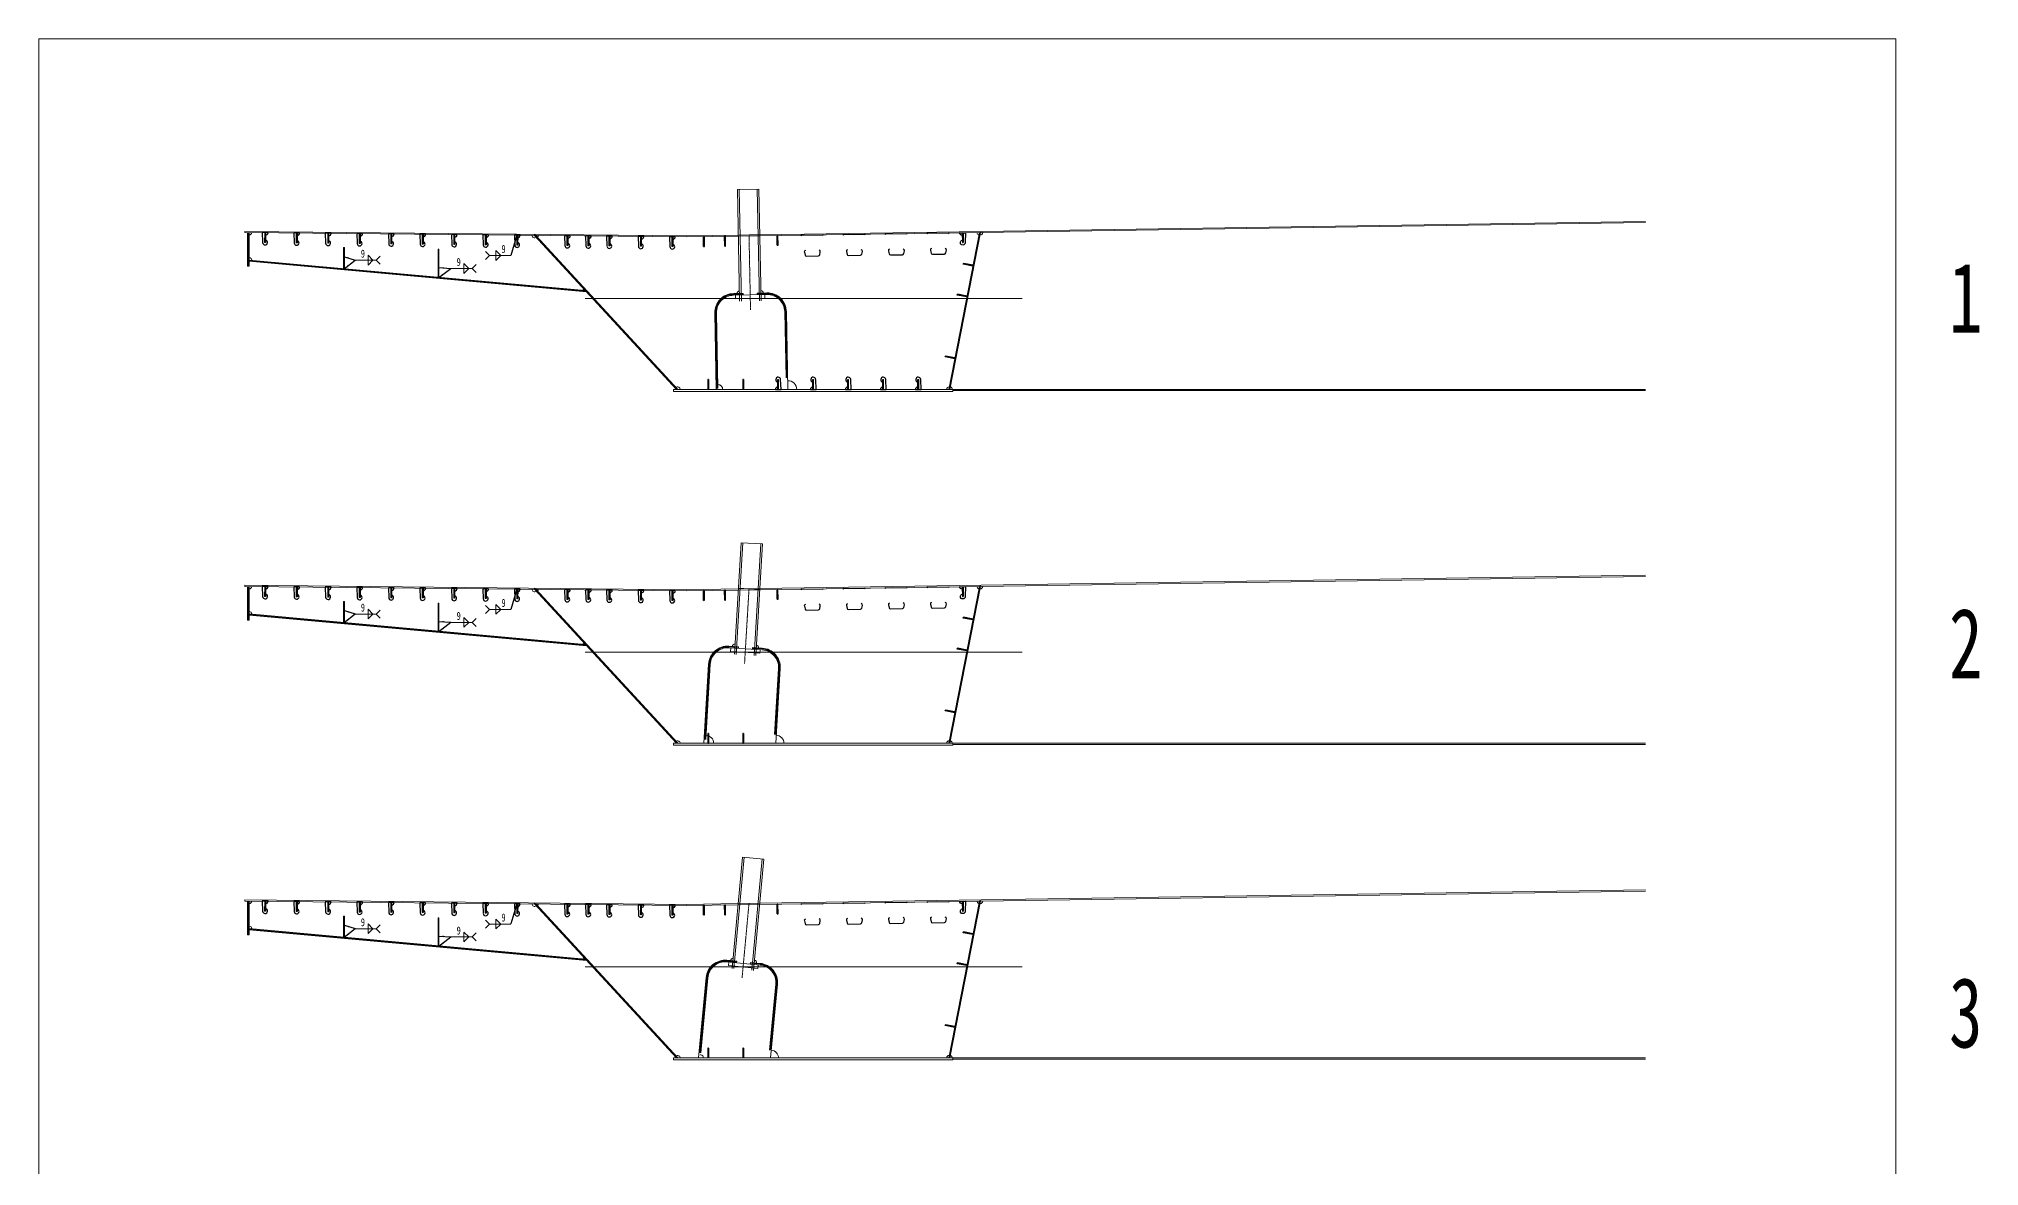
# Model space of a CAD drawing. Header units: millimetres. Extents: x 44597 to 300567, y -113054 to 73044.
# Drawn here: x 117247 to 144957, y 56938 to 73044 of the extents above; entities that cross this region are included whole.
import ezdxf
from ezdxf.enums import TextEntityAlignment as Align

# ---------------------------------------------------------------- set-up
doc = ezdxf.new("R2010")
doc.units = ezdxf.units.MM
doc.linetypes.add('CENTER2', pattern=[28.575, 19.05, -3.175, 3.175, -3.175])
doc.layers.get('Defpoints').update_dxf_attribs({"color": 8})
for name, color, linetype, lineweight in [('Dim', 4, 'Continuous', 15), ('中心线', 2, 'CENTER2', 15), ('标注线及字体', 2, 'Continuous', 15), ('细实线', 4, 'Continuous', 15), ('钢板粗线', 1, 'Continuous', 25), ('钢板细线', 6, 'Continuous', 15)]:
    doc.layers.add(name, color=color, linetype=linetype, lineweight=lineweight)
doc.layers.add('Text', color=4, linetype='Continuous')
doc.styles.add('111', font='', dxfattribs={"width": 0.7})
doc.styles.add('SMEDI', font='', dxfattribs={"width": 0.75})
doc.styles.get("Standard").update_dxf_attribs({"font": ''})
doc.styles.get('111').set_extended_font_data('仿宋_GB2312')
doc.styles.get('SMEDI').set_extended_font_data('仿宋_GB2312')
doc.styles.get('Standard').set_extended_font_data('仿宋_GB2312')
doc.dimstyles.new('200', dxfattribs={"dimscale": 0, "dimtxt": 2.5, "dimasz": 1, "dimexe": 1, "dimexo": 1, "dimgap": 0.6, "dimtad": 1, "dimdec": 0, "dimdsep": 46, "dimtxsty": '111', "dimblk": 'OBLIQUE', "dimcen": 0, "dimclrd": 4, "dimclre": 4, "dimclrt": 4, "dimadec": 1, "dimazin": 2, "dimtfac": 1, "dimtdec": 0, "dimtix": 1, "dimtmove": 2, "dimatfit": 3, "dimfxl": 4, "dimfxlon": 1, "dimtolj": 1, "dimlwd": -1, "dimlwe": -1, "dimarcsym": 0})
doc.dimstyles.new('MSteel_1.0_1.0', dxfattribs={"dimtxt": 3, "dimasz": 1.2, "dimexe": 1, "dimexo": 1, "dimgap": 1, "dimtad": 3, "dimtoh": 1, "dimdec": 0, "dimzin": 0, "dimdsep": 46, "dimtxsty": 'Standard', "dimblk": 'ARCHTICK', "dimcen": 0.09, "dimclrd": 3, "dimclre": 3, "dimadec": 0, "dimazin": 0, "dimtfac": 1, "dimtdec": 4, "dimtofl": 0, "dimtmove": 0, "dimatfit": 3, "dimfxl": 1, "dimtolj": 1, "dimtzin": 0, "dimarcsym": 0})

# ---------------------------------------------------------------- blocks, each defined once
blk = doc.blocks.new('U型肋1')
at = {"layer": 'Defpoints'}
blk.add_line((-160, 0), (160, 0), dxfattribs=at)
at = {"layer": '钢板粗线', "color": 6}
for p, q in [((148, -10), (160, 0)), ((-148, -10), (-160, 0))]:
    blk.add_line(p, q, dxfattribs=at)
blk.add_lwpolyline([(-99, -220, 0.414266), (-114, -245), (-104, -285, 0.348876), (-85, -300), (85, -300, 0.348876), (104, -285), (114, -245, 0.414091), (99, -220, 0.414091)], format="xyb", dxfattribs=at)
blk = doc.blocks.new('12-140加劲 有过焊孔')
at = {"layer": 'Defpoints'}
blk.add_line((0, 0), (0, 140), dxfattribs=at)
at = {"layer": '钢板粗线', "color": 7}
for p, q in [((-6, 0), (-6, 140)), ((-6, 140), (6, 140)), ((6, 0), (6, 140)), ((41, 0), (35, 141)), ((-41, 0), (41, 0))]:
    blk.add_line(p, q, dxfattribs=at)
for centre, start, end in [((-6, 0), 90, 180), ((0, 140), 2.441, 260.1291)]:
    blk.add_arc(centre, 35, start, end, dxfattribs=at)
blk = doc.blocks.new('14-160加劲 无过焊孔')
at = {"layer": 'Defpoints'}
blk.add_line((38609, 32077), (38609, 32217), dxfattribs=at)
at = {"layer": '钢板粗线', "color": 7}
for p, q in [((38603, 32077), (38603, 32217)), ((38603, 32217), (38615, 32217)), ((38615, 32077), (38615, 32217)), ((38603, 32077), (38615, 32077))]:
    blk.add_line(p, q, dxfattribs=at)
blk = doc.blocks.new('_ArchTick')
at = {"color": 0, "linetype": 'ByBlock', "const_width": 0.15}
blk.add_lwpolyline([(-0.5, -0.5), (0.5, 0.5)], dxfattribs=at)
blk = doc.blocks.new('角焊缝1')
at = {"layer": 'Dim'}
blk.add_line((-3101.17, 370.22), (-3106.48, 370.22), dxfattribs=at)
blk.add_lwpolyline([(-3107.48, 369.22), (-3106.48, 370.22), (-3107.48, 371.22)], dxfattribs=at)
blk.add_lwpolyline([(-3104.91, 371.45), (-3104.91, 368.99), (-3103.68, 370.22)], close=True, dxfattribs=at)
blk = doc.blocks.new('角焊缝2')
at = {"layer": 'Dim'}
blk.add_line((-3138.01, 370.22), (-3132.7, 370.22), dxfattribs=at)
blk.add_lwpolyline([(-3134.75, 371.45), (-3134.75, 368.99), (-3133.52, 370.22)], close=True, dxfattribs=at)
blk.add_lwpolyline([(-3131.7, 369.22), (-3132.7, 370.22), (-3131.7, 371.22)], dxfattribs=at)
blk = doc.blocks.new('12-140加劲 无过焊孔')
at = {"layer": 'Defpoints'}
blk.add_line((38947, 32077), (38947, 32217), dxfattribs=at)
at = {"layer": '钢板粗线', "color": 7}
for p, q in [((38941, 32077), (38941, 32217)), ((38941, 32217), (38953, 32217)), ((38953, 32077), (38953, 32217)), ((38941, 32077), (38953, 32077))]:
    blk.add_line(p, q, dxfattribs=at)
blk = doc.blocks.new('_Oblique')
at = {"color": 0, "linetype": 'ByBlock', "lineweight": -2}
blk.add_line((-0.5, -0.5), (0.5, 0.5), dxfattribs=at)
blk = doc.blocks.new('*D627')
at = {"layer": 'Defpoints', "color": 0, "transparency": 16777216}
for p in [(126923, 69126), (126311, 68035), (126945, 68051), (127006, 68068), (130301, 68035)]:
    blk.add_point(p, dxfattribs=at)
at = {"layer": '细实线', "color": 4, "transparency": 16777216}
blk.add_arc((126945, 68035), 68.9, 0, 91.1361, dxfattribs=at)
for p, rotation in [((126944, 68104), 181.1360999999968), ((127014, 68035), 270)]:
    blk.add_blockref('_Oblique', p, dxfattribs=dict(at, rotation=rotation))
at = {"layer": '细实线', "color": 4, "transparency": 16777216, "insert": (126995, 68086), "char_height": 2.5, "attachment_point": 5, "rotation": 315.568, "style": '111'}
blk.add_mtext('\\A1;91.1%%d', dxfattribs=at)
blk = doc.blocks.new('*D628')
at = {"layer": 'Defpoints', "color": 0, "transparency": 16777216}
for p in [(126836, 64109), (126311, 62979), (126772, 63036), (126873, 63030), (130301, 62979)]:
    blk.add_point(p, dxfattribs=at)
at = {"layer": '细实线', "color": 4, "transparency": 16777216}
blk.add_arc((126768, 62979), 116, 0, 86.5739, dxfattribs=at)
for p, rotation in [((126775, 63095), 176.5738600000028), ((126885, 62979), 270)]:
    blk.add_blockref('_Oblique', p, dxfattribs=dict(at, rotation=rotation))
at = {"layer": '细实线', "color": 4, "transparency": 16777216, "insert": (126854, 63060), "char_height": 2.5, "attachment_point": 5, "rotation": 313.2869, "style": '111'}
blk.add_mtext('\\A1;86.6%%d', dxfattribs=at)
blk = doc.blocks.new('*D629')
at = {"layer": 'Defpoints', "color": 0, "transparency": 16777216}
for p in [(126800, 59630), (126311, 58484), (126700, 58560), (126732, 58510), (130301, 58484)]:
    blk.add_point(p, dxfattribs=at)
at = {"layer": '细实线', "color": 4, "transparency": 16777216}
blk.add_line((126698, 58535), (126698, 58530), dxfattribs=at)
blk.add_arc((126693, 58484), 46.7, 0, 84.6704, dxfattribs=at)
for p, rotation in [((126698, 58531), 174.6703700000038), ((126740, 58484), 270)]:
    blk.add_blockref('_Oblique', p, dxfattribs=dict(at, rotation=rotation))
at = {"layer": '细实线', "color": 4, "transparency": 16777216, "insert": (126729, 58517), "char_height": 2.5, "attachment_point": 5, "rotation": 312.3352, "style": '111'}
blk.add_mtext('\\A1;84.7%%d', dxfattribs=at)
blk = doc.blocks.new('*D822')
at = {"layer": 'Defpoints', "color": 0, "transparency": 16777216}
for p in [(127923, 69146), (126311, 68035), (127945, 68035), (128031, 68126), (130301, 68035)]:
    blk.add_point(p, dxfattribs=at)
at = {"layer": '细实线', "color": 4, "transparency": 16777216}
blk.add_arc((127945, 68035), 125, 0, 91.1361, dxfattribs=at)
for p, rotation in [((127943, 68160), 181.1360999999968), ((128070, 68035), 270)]:
    blk.add_blockref('_Oblique', p, dxfattribs=dict(at, rotation=rotation))
at = {"layer": '细实线', "color": 4, "transparency": 16777216, "insert": (128034, 68126), "char_height": 2.5, "attachment_point": 5, "rotation": 315.568, "style": '111'}
blk.add_mtext('\\A1;91.1%%d', dxfattribs=at)
blk = doc.blocks.new('*D823')
at = {"layer": 'Defpoints', "color": 0, "transparency": 16777216}
for p in [(127834, 64049), (126311, 62979), (127770, 62979), (127869, 63043), (130301, 62979)]:
    blk.add_point(p, dxfattribs=at)
at = {"layer": '细实线', "color": 4, "transparency": 16777216}
blk.add_arc((127770, 62979), 118, 0, 86.5739, dxfattribs=at)
for p, rotation in [((127777, 63097), 176.5738600000041), ((127888, 62979), 270)]:
    blk.add_blockref('_Oblique', p, dxfattribs=dict(at, rotation=rotation))
at = {"layer": '细实线', "color": 4, "transparency": 16777216, "insert": (127857, 63061), "char_height": 2.5, "attachment_point": 5, "rotation": 313.2869, "style": '111'}
blk.add_mtext('\\A1;86.6%%d', dxfattribs=at)
blk = doc.blocks.new('*D824')
at = {"layer": 'Defpoints', "color": 0, "transparency": 16777216}
for p in [(127796, 59537), (126311, 58484), (127698, 58484), (127798, 58534), (130301, 58484)]:
    blk.add_point(p, dxfattribs=at)
at = {"layer": '细实线', "color": 4, "transparency": 16777216}
blk.add_arc((127698, 58484), 112, 0, 84.6704, dxfattribs=at)
for p, rotation in [((127708, 58596), 174.6703700000025), ((127810, 58484), 270)]:
    blk.add_blockref('_Oblique', p, dxfattribs=dict(at, rotation=rotation))
at = {"layer": '细实线', "color": 4, "transparency": 16777216, "insert": (127782, 58561), "char_height": 2.5, "attachment_point": 5, "rotation": 312.3352, "style": '111'}
blk.add_mtext('\\A1;84.7%%d', dxfattribs=at)

msp = doc.modelspace()

# ---------------------------------------------------------------- linework, layer by layer
at = {"layer": 'Defpoints'}
for p, q in [((120239.9, 70276.5), (120239.9, 69796.5)), ((124319.6, 70251.7), (126361.1, 68035.4)), ((130689.9, 70292.9), (130251.1, 68035.4)), ((120239.9, 69876.9), (125059.7, 69437.9)), ((121604.6, 69760.6), (121604.6, 70060.6)), ((122954.6, 69637.7), (122954.6, 70037.7)), ((126911.5, 69125.6), (126932.8, 68049.1)), ((127911.3, 69145.4), (127930, 68201.3)), ((120239.9, 65220.4), (120239.9, 64740.4)), ((124319.6, 65195.5), (126361.1, 62979.3)), ((130689.9, 65236.8), (130251.1, 62979.3)), ((121604.6, 64704.5), (121604.6, 65004.5)), ((122954.6, 64581.5), (122954.6, 64981.5)), ((120239.9, 64820.8), (125059.7, 64381.8)), ((126824, 64109.6), (126759.6, 63034.8)), ((127822.2, 64049.8), (127765.7, 63107.2)), ((120239.9, 60725.2), (120239.9, 60245.2)), ((124319.6, 60700.4), (126361.1, 58484.1)), ((130689.9, 60741.6), (130251.1, 58484.1)), ((121604.6, 60209.3), (121604.6, 60509.3)), ((122954.6, 60086.4), (122954.6, 60486.4)), ((120239.9, 60325.6), (125059.7, 59886.6)), ((126788.3, 59631.4), (126688.3, 58559.4)), ((127783.9, 59538.6), (127696.2, 58598.4))]:
    msp.add_line(p, q, dxfattribs=at)
at = {"layer": 'Defpoints', "elevation": 0}
for points in [[(127307.2, 69395.5), (127168.2, 69392.7, 0.4142136), (126911.5, 69125.6)], [(127911.3, 69145.4, 0.4142136), (127644.1, 69402.1), (127505.1, 69399.4)]]:
    msp.add_lwpolyline(points, format="xyb", dxfattribs=at)
at = {"layer": 'Defpoints'}
for points in [[(127239.9, 64347.1), (127101.2, 64355.4, 0.4142136), (126824, 64109.6)], [(127822.2, 64049.8, 0.4142136), (127576.3, 64327), (127437.6, 64335.3)], [(127211.9, 59855.1), (127073.5, 59868, 0.4142136), (126788.3, 59631.4)], [(127783.9, 59538.6, 0.4142136), (127547.4, 59823.8), (127409, 59836.7)]]:
    msp.add_lwpolyline(points, format="xyb", dxfattribs=at)
at = {"layer": 'Dim', "color": 8}
for p, q in [((127541.4, 70229.7), (127233.1, 70225.1)), ((127235.2, 70241.1), (127543.5, 70245.7)), ((127541.4, 65173.6), (127233.1, 65169)), ((127235.2, 65185), (127543.5, 65189.6)), ((127235.2, 60689.8), (127543.5, 60694.4)), ((127541.4, 60678.4), (127233.1, 60673.8))]:
    msp.add_line(p, q, dxfattribs=at)
at = {"layer": '中心线', "ltscale": 0.6}
for p, q in [((127410.6, 69173.9), (127389.4, 70243.4)), ((127325.5, 64119.5), (127389.4, 65187.3)), ((127290, 59627.1), (127389.4, 60692.1))]:
    msp.add_line(p, q, dxfattribs=at)
at = {"layer": '细实线'}
msp.add_lwpolyline([(117246.8, 73044.2), (143766.2, 73044.2), (143766.2, 48265.2), (117246.8, 48265.2)], close=True, dxfattribs=at)
at = {"layer": '钢板细线'}
for p, q in [((127529, 70896.3), (127224, 70890.3)), ((127255.7, 69294), (127224, 70890.3)), ((127279.7, 69294.4), (127248, 70890.8)), ((127536.6, 69299.5), (127505, 70895.9)), ((127560.6, 69300), (127529, 70896.3)), ((120189.9, 70277), (120189.9, 70293)), ((120227.9, 70276.6), (120227.9, 69796.5)), ((120251.9, 70276.4), (120251.9, 69796.5)), ((124324.9, 70235.6), (126351.6, 68035.4)), ((124344.1, 70235.4), (126370.6, 68035.4)), ((127541.9, 70246.5), (127236.9, 70240.4)), ((130679.6, 70276.8), (130243.9, 68035.4)), ((130693.9, 70277), (130258.2, 68035.4)), ((120251.9, 69883.8), (125051.7, 69446.7)), ((120251.9, 69867.8), (125067.8, 69429.1)), ((121598.6, 69761.2), (121598.6, 70060.6)), ((121598.6, 70060.6), (121610.6, 70060.6)), ((121610.6, 69760.1), (121610.6, 70060.6)), ((122948.6, 69638.2), (122948.6, 70037.7)), ((122948.6, 70037.7), (122960.6, 70037.7)), ((122960.6, 69637.1), (122960.6, 70037.7)), ((120227.9, 69796.5), (120251.9, 69796.5)), ((127168.4, 69380.7), (127644.4, 69390.1)), ((127197.4, 69331.3), (127196.4, 69381.3)), ((127617.4, 69339.6), (127197.4, 69331.3)), ((127307.4, 69383.5), (127306.9, 69407.5)), ((127505.4, 69387.4), (127504.9, 69411.4)), ((127617.4, 69339.6), (127616.4, 69389.6)), ((126899.5, 69125.3), (126921.1, 68035.4)), ((126923.5, 69125.8), (126944.8, 68050.9)), ((127899.3, 69145.2), (127918, 68199.5)), ((127923.3, 69145.6), (127945.3, 68035.4)), ((130301.1, 68035.4), (126311.1, 68035.4)), ((126311.1, 68035.4), (126311.1, 68007.4)), ((130301.1, 68007.4), (126311.1, 68007.4)), ((130301.1, 68035.4), (130301.1, 68007.4)), ((130301.1, 68035.4), (140189.9, 68035.4)), ((130301.1, 68019.4), (140189.9, 68019.4)), ((127180.6, 64251.5), (127276, 65845.3)), ((127204.5, 64250.1), (127300, 65843.8)), ((127580.5, 65827), (127276, 65845.3)), ((127461.1, 64234.7), (127556.5, 65828.5)), ((127485, 64233.3), (127580.5, 65827)), ((120189.9, 65220.9), (120189.9, 65236.9)), ((120227.9, 65220.5), (120227.9, 64740.4)), ((120251.9, 65220.3), (120251.9, 64740.4)), ((124324.9, 65179.5), (126351.6, 62979.3)), ((124344.1, 65179.3), (126370.6, 62979.3)), ((127541.6, 65178.2), (127237.2, 65196.4)), ((130679.6, 65220.7), (130243.9, 62979.3)), ((130693.9, 65220.9), (130258.2, 62979.3)), ((121598.6, 64705.1), (121598.6, 65004.5)), ((121598.6, 65004.5), (121610.6, 65004.5)), ((121610.6, 64704), (121610.6, 65004.5)), ((122948.6, 64582.1), (122948.6, 64981.5)), ((122948.6, 64981.5), (122960.6, 64981.5)), ((122960.6, 64581), (122960.6, 64981.5)), ((120227.9, 64740.4), (120251.9, 64740.4)), ((120251.9, 64827.7), (125051.7, 64390.5)), ((120251.9, 64811.7), (125067.8, 64373)), ((127100.4, 64343.4), (127575.6, 64315)), ((127125.4, 64291.9), (127128.4, 64341.8)), ((127544.6, 64266.8), (127125.4, 64291.9)), ((127239.2, 64335.1), (127240.6, 64359.1)), ((127436.8, 64323.3), (127438.3, 64347.3)), ((127544.6, 64266.8), (127547.6, 64316.7)), ((126812, 64110.3), (126744.3, 62979.3)), ((126835.9, 64108.8), (126771.7, 63035.7)), ((127810.2, 64050.5), (127753.7, 63106.3)), ((127834.2, 64049.1), (127770.1, 62979.3)), ((130301.1, 62979.3), (126311.1, 62979.3)), ((126311.1, 62979.3), (126311.1, 62951.3)), ((130301.1, 62951.3), (126311.1, 62951.3)), ((130301.1, 62979.3), (130301.1, 62951.3)), ((130301.1, 62979.3), (140189.9, 62979.3)), ((130301.1, 62963.3), (140189.9, 62963.3)), ((127149.6, 59763.8), (127297.9, 61353.5)), ((127173.5, 59761.5), (127321.8, 61351.3)), ((127601.6, 61325.2), (127297.9, 61353.5)), ((127429.4, 59737.7), (127577.7, 61327.4)), ((127453.3, 59735.4), (127601.6, 61325.2)), ((120189.9, 60725.7), (120189.9, 60741.7)), ((120227.9, 60725.3), (120227.9, 60245.2)), ((120251.9, 60725.1), (120251.9, 60245.2)), ((130679.6, 60725.5), (130243.9, 58484.1)), ((130693.9, 60725.7), (130258.2, 58484.1)), ((121598.6, 60209.9), (121598.6, 60509.3)), ((121598.6, 60509.3), (121610.6, 60509.3)), ((121610.6, 60208.8), (121610.6, 60509.3)), ((122948.6, 60086.9), (122948.6, 60486.4)), ((122948.6, 60486.4), (122960.6, 60486.4)), ((122960.6, 60085.8), (122960.6, 60486.4)), ((124324.9, 60684.3), (126351.6, 58484.1)), ((124344.1, 60684.1), (126370.6, 58484.1)), ((120227.9, 60245.2), (120251.9, 60245.2)), ((120251.9, 60332.5), (125051.7, 59895.4)), ((120251.9, 60316.5), (125067.8, 59877.8)), ((127072.4, 59856), (127546.3, 59811.8)), ((127210.8, 59843.1), (127213, 59867)), ((126776.3, 59632.6), (126669.2, 58484.1)), ((126800.2, 59630.3), (126700.4, 58559.9)), ((127095.6, 59803.6), (127100.2, 59853.4)), ((127513.8, 59764.6), (127095.6, 59803.6)), ((127407.9, 59824.7), (127410.1, 59848.6)), ((127513.8, 59764.6), (127518.4, 59814.4)), ((127772, 59539.7), (127684.1, 58597.9)), ((127795.9, 59537.4), (127697.6, 58484.1)), ((130301.1, 58484.1), (126311.1, 58484.1)), ((126311.1, 58484.1), (126311.1, 58456.1)), ((130301.1, 58484.1), (130301.1, 58456.1)), ((130301.1, 58484.1), (140189.9, 58484.1)), ((130301.1, 58456.1), (126311.1, 58456.1)), ((130301.1, 58468.1), (140189.9, 58468.1))]:
    msp.add_line(p, q, dxfattribs=at)
at = {"layer": '钢板细线', "color": 2}
for p, q in [((131290.6, 69335.4), (125050, 69335.4)), ((131290.6, 64279.3), (125050, 64279.3)), ((131290.6, 59784.1), (125050, 59784.1))]:
    msp.add_line(p, q, dxfattribs=at)
at = {"layer": '钢板细线'}
for points in [[(127541.4, 70229.7), (140189.9, 70419.4)], [(127543.5, 70245.7), (140189.7, 70435.4)], [(120189.9, 70293), (126489.9, 70229.9), (127235.2, 70241.1)], [(120189.9, 70277), (126489.9, 70213.9), (127233.1, 70225.1)], [(120189.9, 65236.9), (126489.9, 65173.8), (127235.2, 65185)], [(120189.9, 65220.9), (126489.9, 65157.8), (127233.1, 65169)], [(127541.4, 65173.6), (140189.9, 65363.3)], [(127543.5, 65189.6), (140189.7, 65379.3)], [(127101.9, 64367.4), (127240.6, 64359.1)], [(127438.3, 64347.3), (127577, 64339)], [(120189.9, 60741.7), (126489.9, 60678.6), (127235.2, 60689.8)], [(120189.9, 60725.7), (126489.9, 60662.6), (127233.1, 60673.8)], [(127541.4, 60678.4), (140189.9, 60868.1)], [(127543.5, 60694.4), (140189.7, 60884.1)], [(127074.6, 59879.9), (127213, 59867)], [(127410.1, 59848.6), (127548.5, 59835.7)]]:
    msp.add_lwpolyline(points, dxfattribs=at)
at = {"layer": '钢板细线', "elevation": 0}
for points in [[(127168, 69404.7, 0.4142136), (126899.5, 69125.3)], [(127168.4, 69380.7, 0.4142136), (126923.5, 69125.8)], [(127923.3, 69145.6, 0.4142136), (127643.9, 69414.1)], [(127899.3, 69145.2, 0.4142136), (127644.4, 69390.1)]]:
    msp.add_lwpolyline(points, format="xyb", dxfattribs=at)
for points in [[(127168, 69404.7), (127306.9, 69407.5)], [(127504.9, 69411.4), (127643.9, 69414.1)]]:
    msp.add_lwpolyline(points, dxfattribs=at)
at = {"layer": '钢板细线'}
for points in [[(127101.9, 64367.4, 0.4142136), (126812, 64110.3)], [(127100.4, 64343.4, 0.4142136), (126835.9, 64108.8)], [(127810.2, 64050.5, 0.4142136), (127575.6, 64315)], [(127834.2, 64049.1, 0.4142136), (127577, 64339)], [(127074.6, 59879.9, 0.4142136), (126776.3, 59632.6)], [(127072.4, 59856, 0.4142136), (126800.2, 59630.3)], [(127772, 59539.7, 0.4142136), (127546.3, 59811.8)], [(127795.9, 59537.4, 0.4142136), (127548.5, 59835.7)]]:
    msp.add_lwpolyline(points, format="xyb", dxfattribs=at)
for centre, start, end in [((120251.9, 70276.4), 270, 359.42629), ((124324.9, 70235.6), 179.42629, 312.30941), ((124344.1, 70235.4), 312.30941, 359.42629), ((130679.6, 70276.8), 180.86234, 259), ((130693.9, 70277), 259, 0.85937), ((120251.9, 69883.8), 354.79552, 90), ((125051.7, 69446.6), 132.64892, 174.83592), ((127253.5, 69406.4), 91.1361, 181.1361), ((127558.4, 69412.4), 1.1361, 91.1361), ((126370.6, 68035.4), 0, 132.58631), ((130243.9, 68035.4), 79, 180), ((130258.2, 68035.4), 0, 79), ((120251.9, 65220.3), 270, 359.42629), ((124324.9, 65179.5), 179.42629, 312.30941), ((124344.1, 65179.3), 312.30941, 359.42629), ((130679.6, 65220.7), 180.86234, 259), ((130693.9, 65220.9), 259, 0.85937), ((120251.9, 64827.7), 354.79552, 90), ((125051.7, 64390.5), 132.64892, 174.83592), ((127187.2, 64362.3), 86.57386, 176.57386), ((127491.7, 64344.1), 356.57386, 86.57386), ((126370.6, 62979.3), 0, 132.58631), ((130243.9, 62979.3), 79, 180), ((130258.2, 62979.3), 0, 79), ((120251.9, 60725.1), 270, 359.42629), ((130679.6, 60725.5), 180.86234, 259), ((130693.9, 60725.7), 259, 0.85937), ((124324.9, 60684.3), 179.42629, 312.30941), ((124344.1, 60684.1), 312.30941, 359.42629), ((120251.9, 60332.5), 354.79552, 90), ((125051.7, 59895.3), 132.64892, 174.83592), ((127159.7, 59872), 84.67037, 174.67037), ((127463.4, 59843.7), 354.67037, 84.67037), ((126370.6, 58484.1), 0, 132.58631), ((130243.9, 58484.1), 79, 180), ((130258.2, 58484.1), 0, 79)]:
    msp.add_arc(centre, 35, start, end, dxfattribs=at)

# ---------------------------------------------------------------- block references
at = {"layer": '细实线'}
for name, p, rotation in [('12-140加劲 有过焊孔', (120479.6, 70274.1), 179.4262908401), ('12-140加劲 有过焊孔', (120929.6, 70269.6), 179.4262908401), ('12-140加劲 有过焊孔', (121379.6, 70265.1), 179.4262908401), ('12-140加劲 有过焊孔', (121829.6, 70260.6), 179.4262908401), ('12-140加劲 有过焊孔', (122279.6, 70256.1), 179.4262908401), ('12-140加劲 有过焊孔', (122729.6, 70251.6), 179.4262908401), ('12-140加劲 有过焊孔', (123179.6, 70247.1), 179.4262908401), ('12-140加劲 有过焊孔', (123629.6, 70242.6), 179.4262908401), ('12-140加劲 有过焊孔', (124079.6, 70238.1), 179.4262908401), ('12-140加劲 有过焊孔', (124795.1, 70230.9), 179.4262908401), ('12-140加劲 有过焊孔', (125095.1, 70227.9), 179.4262908401), ('12-140加劲 有过焊孔', (125395.1, 70224.9), 179.4262908401), ('12-140加劲 有过焊孔', (125845.1, 70220.4), 179.4262908401), ('12-140加劲 有过焊孔', (126295.1, 70215.9), 179.4262908401), ('12-140加劲 无过焊孔', (88286.1, 37420.6), 0.8593722439355104), ('12-140加劲 无过焊孔', (88586.1, 37425.1), 0.8593722439355104), ('12-140加劲 无过焊孔', (89336.1, 37436.4), 0.8593722439355104), ('12-140加劲 有过焊孔', (120479.6, 65218), 179.4262908401), ('12-140加劲 有过焊孔', (120929.6, 65213.5), 179.4262908401), ('12-140加劲 有过焊孔', (121379.6, 65209), 179.4262908401), ('12-140加劲 有过焊孔', (121829.6, 65204.5), 179.4262908401), ('12-140加劲 有过焊孔', (122279.6, 65200), 179.4262908401), ('12-140加劲 有过焊孔', (122729.6, 65195.5), 179.4262908401), ('12-140加劲 有过焊孔', (123179.6, 65191), 179.4262908401), ('12-140加劲 有过焊孔', (123629.6, 65186.4), 179.4262908401), ('12-140加劲 有过焊孔', (124079.6, 65181.9), 179.4262908401), ('12-140加劲 有过焊孔', (124795.1, 65174.8), 179.4262908401), ('12-140加劲 有过焊孔', (125095.1, 65171.8), 179.4262908401), ('12-140加劲 有过焊孔', (125395.1, 65168.8), 179.4262908401), ('12-140加劲 有过焊孔', (125845.1, 65164.3), 179.4262908401), ('12-140加劲 有过焊孔', (126295.1, 65159.8), 179.4262908401), ('12-140加劲 无过焊孔', (88286.1, 32364.5), 0.8593722439355104), ('12-140加劲 无过焊孔', (88586.1, 32369), 0.8593722439355104), ('12-140加劲 无过焊孔', (89336.1, 32380.2), 0.8593722439355104), ('12-140加劲 有过焊孔', (120479.6, 60722.8), 179.4262908401), ('12-140加劲 有过焊孔', (120929.6, 60718.3), 179.4262908401), ('12-140加劲 有过焊孔', (121379.6, 60713.8), 179.4262908401), ('12-140加劲 有过焊孔', (121829.6, 60709.3), 179.4262908401), ('12-140加劲 有过焊孔', (122279.6, 60704.8), 179.4262908401), ('12-140加劲 有过焊孔', (122729.6, 60700.3), 179.4262908401), ('12-140加劲 有过焊孔', (123179.6, 60695.8), 179.4262908401), ('12-140加劲 有过焊孔', (123629.6, 60691.3), 179.4262908401), ('12-140加劲 有过焊孔', (124079.6, 60686.8), 179.4262908401), ('12-140加劲 有过焊孔', (124795.1, 60679.6), 179.4262908401), ('12-140加劲 有过焊孔', (125095.1, 60676.6), 179.4262908401), ('12-140加劲 有过焊孔', (125395.1, 60673.6), 179.4262908401), ('12-140加劲 有过焊孔', (125845.1, 60669.1), 179.4262908401), ('12-140加劲 有过焊孔', (126295.1, 60664.6), 179.4262908401), ('12-140加劲 无过焊孔', (88286.1, 27869.3), 0.8593722439355104), ('12-140加劲 无过焊孔', (88586.1, 27873.8), 0.8593722439355104), ('12-140加劲 无过焊孔', (89336.1, 27885.1), 0.8593722439355104)]:
    msp.add_blockref(name, p, dxfattribs=dict(at, rotation=rotation))
at = {"layer": '细实线', "color": 8, "xscale": 57.1428571428572, "yscale": 57.1428571428572, "zscale": 57.1428571428572}
for name, p in [('角焊缝2', (301077.5, 48727.3)), ('角焊缝2', (302445.7, 48608.3)), ('角焊缝1', (301198.4, 48793.9)), ('角焊缝2', (301077.5, 43671.2)), ('角焊缝1', (301198.4, 43737.8)), ('角焊缝2', (302445.7, 43552.2)), ('角焊缝1', (301198.4, 39242.6)), ('角焊缝2', (301077.5, 39176)), ('角焊缝2', (302445.7, 39057))]:
    msp.add_blockref(name, p, dxfattribs=at)
at = {"layer": '钢板细线'}
for name, p, rotation in [('U型肋1', (128290, 70240.9), 0.8593722436391068), ('U型肋1', (128889.9, 70249.9), 0.8593722436391068), ('U型肋1', (129489.9, 70258.9), 0.8593722436391068), ('U型肋1', (130089.9, 70267.9), 0.8593722436391068), ('14-160加劲 无过焊孔', (154708, 25783.2), 78.99999835263293), ('14-160加劲 无过焊孔', (154622.2, 25341.5), 78.99999835263293), ('14-160加劲 无过焊孔', (154450.4, 24458), 78.99999835263293), ('12-140加劲 无过焊孔', (165752.6, 100252.2), 180.0000000000021), ('12-140加劲 无过焊孔', (166252.6, 100252.2), 180.0000000000021), ('12-140加劲 有过焊孔', (127806.1, 68035.4), 359.9999999999936), ('12-140加劲 有过焊孔', (128306.1, 68035.4), 359.9999999999936), ('12-140加劲 有过焊孔', (128806.1, 68035.4), 359.9999999999936), ('12-140加劲 有过焊孔', (129306.1, 68035.4), 359.9999999999936), ('12-140加劲 有过焊孔', (129806.1, 68035.4), 359.9999999999936), ('U型肋1', (128290, 65184.8), 0.8593722436391068), ('U型肋1', (128889.9, 65193.8), 0.8593722436391068), ('U型肋1', (129489.9, 65202.8), 0.8593722436391068), ('U型肋1', (130089.9, 65211.8), 0.8593722436391068), ('14-160加劲 无过焊孔', (154708, 20727.1), 78.99999835263293), ('14-160加劲 无过焊孔', (154622.2, 20285.3), 78.99999835263293), ('14-160加劲 无过焊孔', (154450.4, 19401.9), 78.99999835263293), ('12-140加劲 无过焊孔', (165752.6, 95196), 180.0000000000021), ('12-140加劲 无过焊孔', (166252.6, 95196), 180.0000000000021), ('U型肋1', (128290, 60689.6), 0.8593722436391068), ('U型肋1', (128889.9, 60698.6), 0.8593722436391068), ('U型肋1', (129489.9, 60707.6), 0.8593722436391068), ('U型肋1', (130089.9, 60716.6), 0.8593722436391068), ('14-160加劲 无过焊孔', (154708, 16231.9), 78.99999835263293), ('14-160加劲 无过焊孔', (154622.2, 15790.2), 78.99999835263293), ('14-160加劲 无过焊孔', (154450.4, 14906.7), 78.99999835263293), ('12-140加劲 无过焊孔', (165752.6, 90700.9), 180.0000000000021), ('12-140加劲 无过焊孔', (166252.6, 90700.9), 180.0000000000021)]:
    msp.add_blockref(name, p, dxfattribs=dict(at, rotation=rotation))
at = {"layer": '钢板细线', "xscale": -1, "rotation": 180.8593722436304}
for p in [(130439.9, 70273.2), (130439.9, 65217.1), (130439.9, 60721.9)]:
    msp.add_blockref('12-140加劲 有过焊孔', p, dxfattribs=at)

# ---------------------------------------------------------------- texts
at = {"layer": 'Text', "color": 8, "style": 'SMEDI', "width": 0.75}
for p in [(121846.2, 69974.9), (123214.3, 69855.9), (123854.8, 70041.5), (121846.2, 64918.8), (123214.3, 64799.8), (123854.8, 64985.4), (121846.2, 60423.6), (123854.8, 60490.2), (123214.3, 60304.6)]:
    msp.add_text('9', height=114.3, dxfattribs=at).set_placement(p, align=Align.MIDDLE_LEFT)
at = {"layer": '标注线及字体', "color": 0, "style": '111', "width": 0.7}
for s, p in [('1', (144764.9, 69345.4)), ('2', (144764.9, 64408.7)), ('3', (144764.9, 59125.5))]:
    msp.add_text(s, height=1000, dxfattribs=at).set_placement(p, align=Align.MIDDLE)

# ---------------------------------------------------------------- dimensions: what is measured, and where the dimension line sits
at = {"layer": '细实线'}
for base, line1, line2, picture, middle in [((128031.2, 68126), ((127923.3, 69145.6), (127945.3, 68035.4)), ((130301.1, 68035.4), (126311.1, 68035.4)), '*D822', (128033.9, 68125.8)), ((127005.5, 68068.4), ((126923.5, 69125.8), (126944.8, 68050.9)), ((130301.1, 68035.4), (126311.1, 68035.4)), '*D627', (126994.5, 68085.9)), ((126873.2, 63029.6), ((126835.9, 64108.8), (126771.7, 63035.7)), ((130301.1, 62979.3), (126311.1, 62979.3)), '*D628', (126854.3, 63060.3)), ((127868.9, 63043.1), ((127834.2, 64049.1), (127770.1, 62979.3)), ((130301.1, 62979.3), (126311.1, 62979.3)), '*D823', (127857, 63061.2)), ((126732.1, 58510.1), ((126800.2, 59630.3), (126700.4, 58559.9)), ((130301.1, 58484.1), (126311.1, 58484.1)), '*D629', (126729.1, 58516.8)), ((127798.1, 58533.9), ((127795.9, 59537.4), (127697.6, 58484.1)), ((130301.1, 58484.1), (126311.1, 58484.1)), '*D824', (127781.9, 58560.9))]:
    dim = msp.add_angular_dim_2l(base=base, line1=line1, line2=line2, dimstyle='200', override={"dimscale": 1}, dxfattribs=at)
    dim.commit()
    dim.dimension.update_dxf_attribs({"geometry": picture, "text_midpoint": middle})

# ---------------------------------------------------------------- leaders
at = {"layer": 'Dim', "color": 8}
for points in [[(124073.6, 70238.1), (123988.4, 69949.6)], [(121609.4, 69760.2), (121762.7, 69882.9)], [(121610.6, 69931), (121762.7, 69882.9)], [(122960.6, 69632.4), (123130.9, 69763.9)], [(122961.3, 69776.1), (123130.9, 69763.9)], [(124073.6, 65182), (123988.4, 64893.4)], [(121610.6, 64874.9), (121762.7, 64826.8)], [(121609.4, 64704.1), (121762.7, 64826.8)], [(122960.6, 64576.3), (123130.9, 64707.8)], [(122961.3, 64720), (123130.9, 64707.8)], [(124073.6, 60686.8), (123988.4, 60398.3)], [(121609.4, 60208.9), (121762.7, 60331.6)], [(121610.6, 60379.7), (121762.7, 60331.6)], [(122960.6, 60081.1), (123130.9, 60212.6)], [(122961.3, 60224.8), (123130.9, 60212.6)]]:
    msp.add_leader(points, dimstyle='MSteel_1.0_1.0', override={"dimscale": 57.142857, "dimclrd": 8}, dxfattribs=at)

doc.saveas('drawing.dxf')
